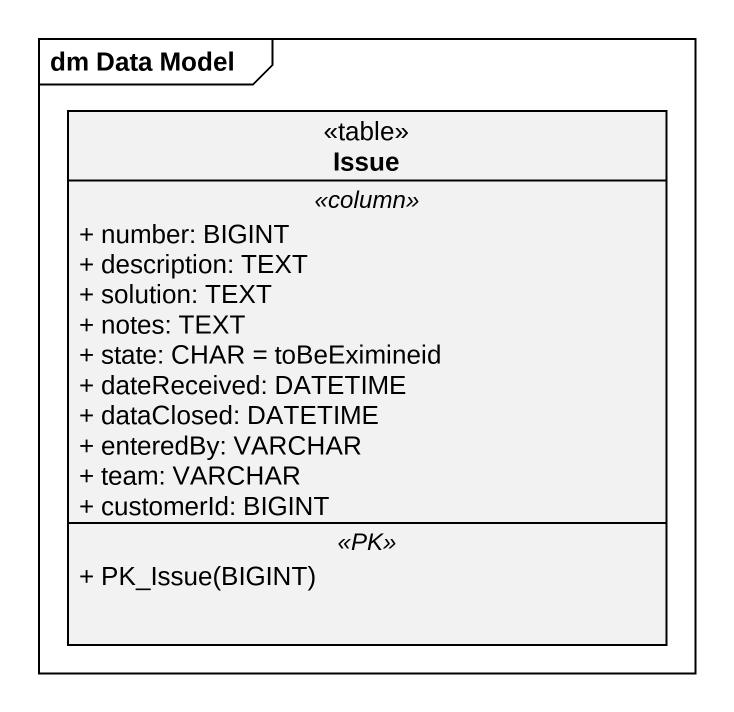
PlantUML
@startuml
mainframe dm Data Model
hide circle
hide empty members
skinparam classAttributeIconSize 0
class Issue <<table>> {
  .. <<column>> ..
  + number: BIGINT
  + description: TEXT
  + solution: TEXT
  + notes: TEXT
  + state: CHAR = toBeEximineid
  + dateReceived: DATETIME
  + dataClosed: DATETIME
  + enteredBy: VARCHAR
  + team: VARCHAR
  + customerId: BIGINT
  .. <<PK>> ..
  + PK_Issue(BIGINT)
}
@enduml
